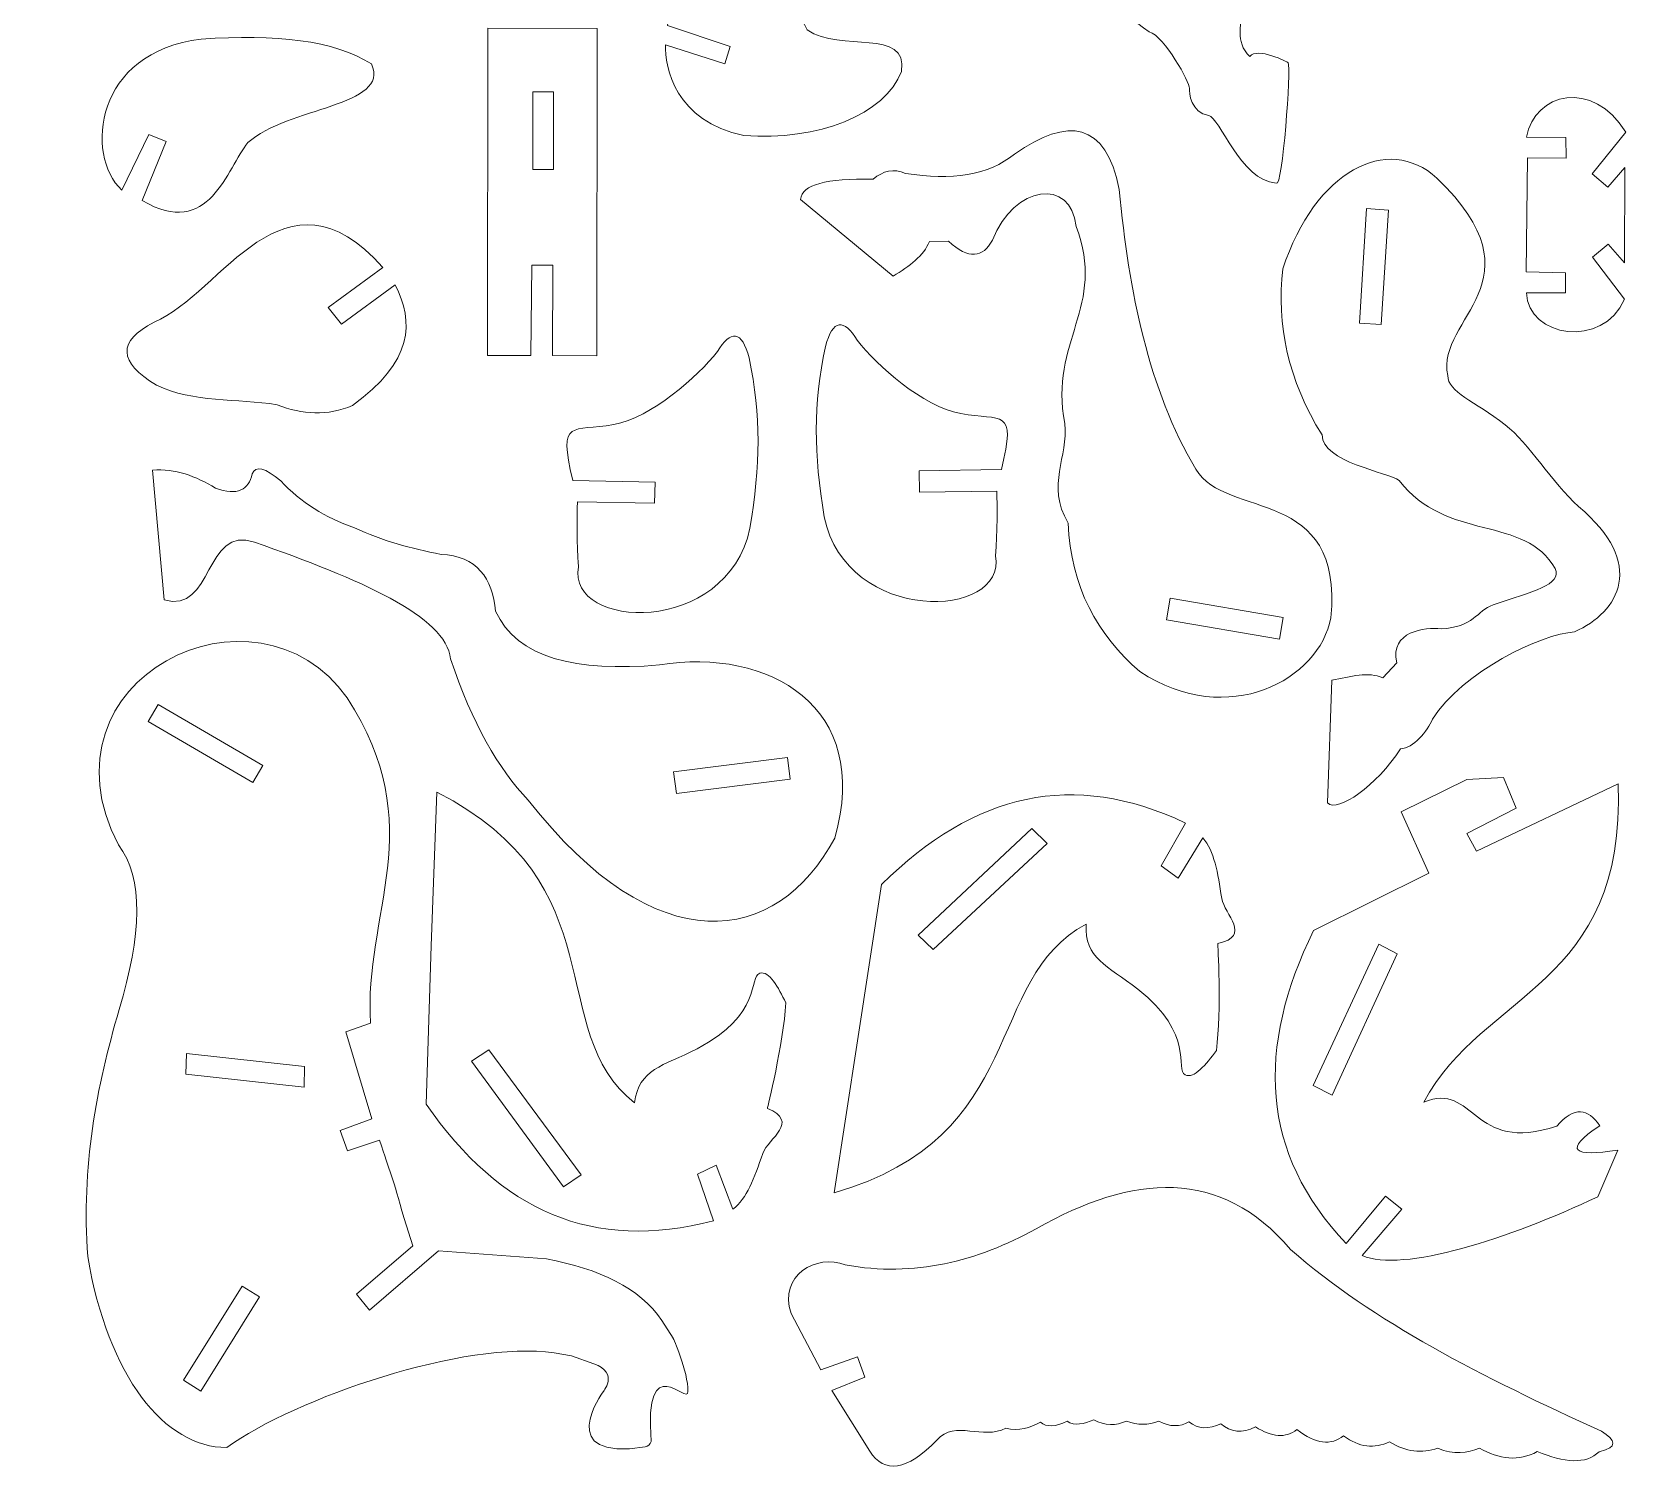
# Model space of a CAD drawing. Header units: millimetres. Extents: x -105 to 248, y -128 to 148.
# Drawn here: x 150.1 to 233.6, y 15.3 to 89.9 of the extents above; entities that cross this region are included whole.
import ezdxf

# ---------------------------------------------------------------- set-up
doc = ezdxf.new("R2010")
doc.units = ezdxf.units.MM
doc.header["$MEASUREMENT"] = 0
doc.layers.add('Camada 1', color=7, linetype='Continuous')

msp = doc.modelspace()

# ---------------------------------------------------------------- linework, layer by layer
at = {"layer": 'Camada 1', "color": 22, "lineweight": 5}
for points, knots in [([(201.2293, 95.5172), (200.3467, 96.0574), (200.1413, 96.7606), (201.3094, 97.7225), (201.3094, 97.7225), (202.7759, 98.3521), (203.0363, 98.8363), (204.6523, 100.1222), (204.6523, 100.1222), (206.1599, 101.9979), (209.0474, 102.5074), (209.9912, 105.9856), (209.9912, 105.9856), (212.6593, 110.3327), (217.7477, 110.7362), (219.5659, 108.5018), (219.5659, 108.5018), (224.696, 105.2686), (221.7992, 98.0454), (218.5883, 97.1748), (218.5883, 97.1748), (216.7178, 96.8224), (215.1517, 97.0023), (212.9603, 96.8063), (212.9603, 96.8063), (211.9972, 96.7202), (210.8306, 96.0276), (209.3799, 96.1297), (209.3799, 96.1297), (208.0696, 96.4014), (206.1778, 96.4411), (205.9514, 95.4269), (205.9514, 95.4269), (206.5022, 93.3456), (208.9124, 92.097), (210.228, 91.6655), (210.228, 91.6655), (210.9144, 91.4404), (212.0449, 90.9788), (212.5342, 90.6067), (212.5342, 90.6067), (212.7553, 90.4386), (212.2554, 89.415), (213.0853, 88.6313), (213.0853, 88.6313), (213.4656, 89.1598), (215.0663, 88.3222), (215.0662, 88.3221), (215.0662, 88.3221), (215.2199, 88.1002), (214.7866, 81.7885), (214.4458, 82.0841), (214.4458, 82.0841), (212.5964, 82.2221), (211.5168, 85.5093), (210.9557, 85.582), (210.9557, 85.582), (210.0384, 85.7009), (209.9287, 86.7821), (209.9566, 86.9937), (209.9566, 86.9937), (209.992, 87.2626), (208.6639, 89.6821), (207.8785, 89.9123), (207.8785, 89.9123), (206.3224, 91.0538), (204.4039, 92.0907), (203.4277, 92.9681), (203.4277, 92.9681), (202.5656, 93.743), (202.2019, 94.6856), (201.2293, 95.5172)], [0, 0, 0, 0, 0.0555556, 0.0555556, 0.0555556, 0.0555556, 0.1111111, 0.1111111, 0.1111111, 0.1111111, 0.1666667, 0.1666667, 0.1666667, 0.1666667, 0.2222222, 0.2222222, 0.2222222, 0.2222222, 0.2777778, 0.2777778, 0.2777778, 0.2777778, 0.3333333, 0.3333333, 0.3333333, 0.3333333, 0.3888889, 0.3888889, 0.3888889, 0.3888889, 0.4444444, 0.4444444, 0.4444444, 0.4444444, 0.5, 0.5, 0.5, 0.5, 0.5555556, 0.5555556, 0.5555556, 0.5555556, 0.6111111, 0.6111111, 0.6111111, 0.6111111, 0.6666667, 0.6666667, 0.6666667, 0.6666667, 0.7222222, 0.7222222, 0.7222222, 0.7222222, 0.7777778, 0.7777778, 0.7777778, 0.7777778, 0.8333333, 0.8333333, 0.8333333, 0.8333333, 0.8888889, 0.8888889, 0.8888889, 0.8888889, 0.9444444, 0.9444444, 0.9444444, 0.9444444, 1, 1, 1, 1]), ([(182.963, 90.2432), (182.963, 90.2432), (186.2012, 89.1502), (186.2012, 89.1502), (186.2012, 89.1502), (186.2012, 89.1502), (185.9164, 88.2596), (185.9164, 88.2596), (185.9164, 88.2596), (185.9164, 88.2596), (182.8455, 89.2408), (182.8455, 89.2408), (182.8455, 89.2408), (182.812, 88.0911), (183.3547, 85.2752), (186.9081, 84.5449), (186.9081, 84.5449), (190.7498, 84.2564), (194.2099, 85.6312), (195.0657, 87.8649), (195.0657, 87.8649), (195.3878, 90.1579), (191.9084, 88.8066), (190.1818, 90.0103), (190.1818, 90.0103), (188.877, 93.1071), (183.2133, 94.1085), (182.963, 90.2432)], [0, 0, 0, 0, 0.1428571, 0.1428571, 0.1428571, 0.1428571, 0.2857143, 0.2857143, 0.2857143, 0.2857143, 0.4285714, 0.4285714, 0.4285714, 0.4285714, 0.5714286, 0.5714286, 0.5714286, 0.5714286, 0.7142857, 0.7142857, 0.7142857, 0.7142857, 0.8571429, 0.8571429, 0.8571429, 0.8571429, 1, 1, 1, 1]), ([(155.7843, 81.1911), (155.7843, 81.1911), (157.0204, 84.2417), (157.0204, 84.2417), (157.0204, 84.2417), (157.0204, 84.2417), (156.1291, 84.6074), (156.1291, 84.6074), (156.1291, 84.6074), (156.1291, 84.6074), (154.7159, 81.7296), (154.7159, 81.7296), (154.7159, 81.7296), (152.8003, 83.53), (153.2938, 88.8954), (158.8368, 89.5318), (158.8368, 89.5318), (162.6793, 89.8094), (165.733, 89.4757), (167.6342, 88.2481), (167.6342, 88.2481), (168.6759, 86.0549), (163.2616, 86.0246), (161.2478, 84.1799), (161.2478, 84.1799), (160.1802, 82.8884), (159.2319, 79.103), (155.7843, 81.1911)], [0, 0, 0, 0, 0.1428571, 0.1428571, 0.1428571, 0.1428571, 0.2857143, 0.2857143, 0.2857143, 0.2857143, 0.4285714, 0.4285714, 0.4285714, 0.4285714, 0.5714286, 0.5714286, 0.5714286, 0.5714286, 0.7142857, 0.7142857, 0.7142857, 0.7142857, 0.8571429, 0.8571429, 0.8571429, 0.8571429, 1, 1, 1, 1]), ([(173.6427, 73.1685), (173.6427, 73.1685), (173.6668, 90.0961), (173.6668, 90.0961), (173.6668, 90.0961), (173.6668, 90.0961), (179.3228, 90.088), (179.3228, 90.088), (179.3228, 90.088), (179.3228, 90.088), (179.2987, 73.1604), (179.2987, 73.1604), (179.2987, 73.1604), (179.2987, 73.1604), (177.0033, 73.1637), (177.0033, 73.1637), (177.0033, 73.1637), (177.0033, 73.1637), (177.0201, 77.8508), (177.0201, 77.8508), (177.0201, 77.8508), (177.0201, 77.8508), (175.9345, 77.8478), (175.9345, 77.8478), (175.9345, 77.8478), (175.9345, 77.8478), (175.8877, 73.1653), (175.8877, 73.1653), (175.8877, 73.1653), (175.8877, 73.1653), (173.6427, 73.1685), (173.6427, 73.1685)], [0, 0, 0, 0, 0.125, 0.125, 0.125, 0.125, 0.25, 0.25, 0.25, 0.25, 0.375, 0.375, 0.375, 0.375, 0.5, 0.5, 0.5, 0.5, 0.625, 0.625, 0.625, 0.625, 0.75, 0.75, 0.75, 0.75, 0.875, 0.875, 0.875, 0.875, 1, 1, 1, 1]), ([(227.3877, 76.4132), (227.3877, 76.4132), (229.4093, 76.4205), (229.4093, 76.4205), (229.4093, 76.4205), (229.4093, 76.4205), (229.4136, 77.4456), (229.4136, 77.4456), (229.4136, 77.4456), (229.4136, 77.4456), (227.3782, 77.5065), (227.3782, 77.5065), (227.3782, 77.5065), (227.3782, 77.5065), (227.4543, 83.3981), (227.4543, 83.3981), (227.4543, 83.3981), (227.4543, 83.3981), (229.4508, 83.3803), (229.4508, 83.3803), (229.4508, 83.3803), (229.4508, 83.3803), (229.4343, 84.4508), (229.4343, 84.4508), (229.4343, 84.4508), (229.4343, 84.4508), (227.4022, 84.4712), (227.4022, 84.4712), (227.4022, 84.4712), (227.7964, 86.7536), (230.8253, 87.5098), (232.5309, 84.7194), (232.5309, 84.7194), (232.5309, 84.7194), (230.7941, 82.5734), (230.7941, 82.5734), (230.7941, 82.5734), (230.7941, 82.5734), (231.6069, 81.882), (231.6069, 81.882), (231.6069, 81.882), (231.6069, 81.882), (232.4785, 82.8947), (232.4785, 82.8947), (232.4785, 82.8947), (232.4785, 82.8947), (232.467, 77.96), (232.467, 77.96), (232.467, 77.96), (232.467, 77.96), (231.6157, 78.9279), (231.6157, 78.9279), (231.6157, 78.9279), (231.6157, 78.9279), (230.8114, 78.2581), (230.8114, 78.2581), (230.8114, 78.2581), (230.8114, 78.2581), (232.4743, 76.0827), (232.4743, 76.0827), (232.4743, 76.0827), (231.3324, 73.4885), (227.4742, 74.1149), (227.3877, 76.4132)], [0, 0, 0, 0, 0.0625, 0.0625, 0.0625, 0.0625, 0.125, 0.125, 0.125, 0.125, 0.1875, 0.1875, 0.1875, 0.1875, 0.25, 0.25, 0.25, 0.25, 0.3125, 0.3125, 0.3125, 0.3125, 0.375, 0.375, 0.375, 0.375, 0.4375, 0.4375, 0.4375, 0.4375, 0.5, 0.5, 0.5, 0.5, 0.5625, 0.5625, 0.5625, 0.5625, 0.625, 0.625, 0.625, 0.625, 0.6875, 0.6875, 0.6875, 0.6875, 0.75, 0.75, 0.75, 0.75, 0.8125, 0.8125, 0.8125, 0.8125, 0.875, 0.875, 0.875, 0.875, 0.9375, 0.9375, 0.9375, 0.9375, 1, 1, 1, 1]), ([(175.9814, 82.7955), (175.9814, 82.7955), (175.9871, 86.8044), (175.9871, 86.8044), (175.9871, 86.8044), (175.9871, 86.8044), (177.0621, 86.8028), (177.0621, 86.8028), (177.0621, 86.8028), (177.0621, 86.8028), (177.0564, 82.7939), (177.0564, 82.7939), (177.0564, 82.7939), (177.0564, 82.7939), (175.9814, 82.7955), (175.9814, 82.7955)], [0, 0, 0, 0, 0.25, 0.25, 0.25, 0.25, 0.5, 0.5, 0.5, 0.5, 0.75, 0.75, 0.75, 0.75, 1, 1, 1, 1]), ([(203.6758, 64.5072), (202.5245, 66.509), (203.7062, 67.9006), (203.5097, 69.6591), (203.5097, 69.6591), (202.67, 73.9081), (205.7004, 75.7016), (204.0897, 79.8505), (204.0897, 79.8505), (203.852, 82.3753), (200.8812, 82.0134), (199.7703, 79.1337), (199.7703, 79.1337), (199.2645, 78.2334), (198.54, 78.1015), (197.4957, 79.0921), (197.4957, 79.0921), (197.4957, 79.0921), (196.5071, 79.0742), (196.5071, 79.0742), (196.5071, 79.0742), (196.2123, 78.3336), (195.4739, 77.7969), (194.6376, 77.2735), (194.6376, 77.2735), (194.6376, 77.2735), (189.8424, 81.2466), (189.8424, 81.2466), (189.8424, 81.2466), (189.9058, 82.0017), (191.1586, 82.3501), (193.6004, 82.2919), (193.6004, 82.2919), (194.1066, 82.7193), (194.6562, 82.8613), (195.2693, 82.5869), (195.2693, 82.5869), (197.6478, 82.2126), (199.5615, 82.4995), (200.9139, 83.5848), (200.9139, 83.5848), (203.6857, 85.5319), (205.619, 85.2648), (206.3278, 81.7617), (206.3278, 81.7617), (206.8241, 76.4392), (207.842, 71.4344), (210.2804, 67.2952), (210.2804, 67.2952), (211.8812, 64.6485), (217.9198, 66.4809), (217.2762, 59.607), (217.2762, 59.607), (216.6834, 56.4338), (211.9843, 53.8121), (207.3875, 56.8259), (207.3875, 56.8259), (205.1897, 58.7311), (203.8244, 61.2042), (203.6758, 64.5072)], [0, 0, 0, 0, 0.0666667, 0.0666667, 0.0666667, 0.0666667, 0.1333333, 0.1333333, 0.1333333, 0.1333333, 0.2, 0.2, 0.2, 0.2, 0.2666667, 0.2666667, 0.2666667, 0.2666667, 0.3333333, 0.3333333, 0.3333333, 0.3333333, 0.4, 0.4, 0.4, 0.4, 0.4666667, 0.4666667, 0.4666667, 0.4666667, 0.5333333, 0.5333333, 0.5333333, 0.5333333, 0.6, 0.6, 0.6, 0.6, 0.6666667, 0.6666667, 0.6666667, 0.6666667, 0.7333333, 0.7333333, 0.7333333, 0.7333333, 0.8, 0.8, 0.8, 0.8, 0.8666667, 0.8666667, 0.8666667, 0.8666667, 0.9333333, 0.9333333, 0.9333333, 0.9333333, 1, 1, 1, 1]), ([(216.8172, 69.0676), (216.8031, 67.6646), (220.2244, 67.1326), (220.8115, 66.7055), (220.8115, 66.7055), (223.2226, 63.5288), (227.3433, 64.925), (228.8767, 62.1504), (228.8767, 62.1504), (229.2561, 61.2931), (227.7024, 60.9883), (225.6637, 60.272), (225.6637, 60.272), (224.8209, 59.9758), (224.6614, 59.0944), (222.9741, 59.0377), (222.9741, 59.0377), (222.149, 59.1282), (220.3149, 58.9097), (220.6792, 57.2706), (220.6792, 57.2706), (220.6792, 57.2706), (219.9579, 56.495), (219.9579, 56.495), (219.9579, 56.495), (219.2404, 56.8423), (218.2926, 56.5577), (217.3222, 56.3793), (217.3222, 56.3793), (217.3222, 56.3793), (217.0949, 50.0279), (217.0949, 50.0279), (217.0949, 50.0279), (217.6513, 49.5137), (219.6235, 50.9111), (220.8789, 52.8258), (220.8789, 52.8258), (221.5408, 52.8522), (222.266, 53.7458), (222.5332, 54.3621), (222.5332, 54.3621), (224.0767, 56.8106), (228.1492, 58.7661), (229.8796, 58.8783), (229.8796, 58.8783), (232.2055, 59.9015), (233.6152, 62.407), (230.091, 65.3533), (230.091, 65.3533), (228.7017, 66.6134), (227.528, 68.6331), (226.2933, 69.5893), (226.2933, 69.5893), (224.6878, 70.8327), (223.3242, 71.2619), (223.3209, 72.1325), (223.3209, 72.1325), (222.7153, 75.1658), (228.3251, 76.9388), (222.765, 82.3458), (222.765, 82.3458), (220.1862, 84.6713), (216.4697, 82.7227), (214.7884, 77.6597), (214.7884, 77.6597), (214.4529, 74.7705), (215.0627, 71.8676), (216.8172, 69.0676)], [0, 0, 0, 0, 0.0588235, 0.0588235, 0.0588235, 0.0588235, 0.1176471, 0.1176471, 0.1176471, 0.1176471, 0.1764706, 0.1764706, 0.1764706, 0.1764706, 0.2352941, 0.2352941, 0.2352941, 0.2352941, 0.2941176, 0.2941176, 0.2941176, 0.2941176, 0.3529412, 0.3529412, 0.3529412, 0.3529412, 0.4117647, 0.4117647, 0.4117647, 0.4117647, 0.4705882, 0.4705882, 0.4705882, 0.4705882, 0.5294118, 0.5294118, 0.5294118, 0.5294118, 0.5882353, 0.5882353, 0.5882353, 0.5882353, 0.6470588, 0.6470588, 0.6470588, 0.6470588, 0.7058824, 0.7058824, 0.7058824, 0.7058824, 0.7647059, 0.7647059, 0.7647059, 0.7647059, 0.8235294, 0.8235294, 0.8235294, 0.8235294, 0.8823529, 0.8823529, 0.8823529, 0.8823529, 0.9411765, 0.9411765, 0.9411765, 0.9411765, 1, 1, 1, 1]), ([(156.5098, 71.6397), (154.5244, 72.8337), (154.486, 73.9171), (156.3943, 74.8899), (156.3943, 74.8899), (159.9361, 76.4012), (163.1004, 83.4608), (168.2342, 77.7216), (168.2342, 77.7216), (168.2342, 77.7216), (165.3934, 75.6579), (165.3934, 75.6579), (165.3934, 75.6579), (165.3934, 75.6579), (166.0822, 74.7844), (166.0822, 74.7844), (166.0822, 74.7844), (166.0822, 74.7844), (168.8602, 76.834), (168.8602, 76.834), (168.8602, 76.834), (169.8571, 74.8943), (169.806, 72.8672), (166.6624, 70.5825), (166.6624, 70.5825), (165.3613, 70.0372), (164.0611, 70.1169), (162.7619, 70.6242), (162.7619, 70.6242), (160.6778, 70.9627), (158.4307, 70.7142), (156.5098, 71.6397)], [0, 0, 0, 0, 0.125, 0.125, 0.125, 0.125, 0.25, 0.25, 0.25, 0.25, 0.375, 0.375, 0.375, 0.375, 0.5, 0.5, 0.5, 0.5, 0.625, 0.625, 0.625, 0.625, 0.75, 0.75, 0.75, 0.75, 0.875, 0.875, 0.875, 0.875, 1, 1, 1, 1]), ([(218.7508, 74.8499), (218.7508, 74.8499), (219.8798, 74.7692), (219.8798, 74.7692), (219.8798, 74.7692), (219.8798, 74.7692), (220.2489, 80.6965), (220.2489, 80.6965), (220.2489, 80.6965), (220.2489, 80.6965), (219.1199, 80.7771), (219.1199, 80.7771), (219.1199, 80.7771), (219.1199, 80.7771), (218.7508, 74.8499), (218.7508, 74.8499)], [0, 0, 0, 0, 0.25, 0.25, 0.25, 0.25, 0.5, 0.5, 0.5, 0.5, 0.75, 0.75, 0.75, 0.75, 1, 1, 1, 1]), ([(187.2187, 64.2344), (187.7672, 67.5017), (187.8148, 70.0499), (187.1739, 73.0435), (187.1739, 73.0435), (186.8148, 74.5047), (186.2099, 74.4725), (185.5405, 73.3829), (185.5405, 73.3829), (184.4984, 72.0654), (182.1321, 69.9584), (180.172, 69.5987), (180.172, 69.5987), (178.0393, 69.2073), (177.2652, 69.9797), (178.0582, 66.7131), (178.0582, 66.7131), (178.0582, 66.7131), (182.31, 66.6264), (182.31, 66.6264), (182.31, 66.6264), (182.31, 66.6264), (182.2843, 65.5299), (182.2843, 65.5299), (182.2843, 65.5299), (182.2843, 65.5299), (178.2983, 65.6005), (178.2983, 65.6005), (178.2983, 65.6005), (178.2232, 63.8764), (178.3484, 62.2487), (178.3484, 62.2487), (178.3484, 62.2487), (177.7383, 58.9624), (186.0256, 58.6227), (187.2187, 64.2344)], [0, 0, 0, 0, 0.1111111, 0.1111111, 0.1111111, 0.1111111, 0.2222222, 0.2222222, 0.2222222, 0.2222222, 0.3333333, 0.3333333, 0.3333333, 0.3333333, 0.4444444, 0.4444444, 0.4444444, 0.4444444, 0.5555556, 0.5555556, 0.5555556, 0.5555556, 0.6666667, 0.6666667, 0.6666667, 0.6666667, 0.7777778, 0.7777778, 0.7777778, 0.7777778, 0.8888889, 0.8888889, 0.8888889, 0.8888889, 1, 1, 1, 1]), ([(191.0607, 64.8219), (190.5215, 68.0908), (190.4811, 70.6391), (191.1305, 73.6308), (191.1305, 73.6308), (191.4939, 75.0911), (192.0987, 75.0571), (192.765, 73.9656), (192.765, 73.9656), (193.8033, 72.6452), (196.1636, 70.5314), (198.1227, 70.1661), (198.1227, 70.1661), (200.2542, 69.7687), (201.0305, 70.5388), (200.2283, 67.2746), (200.2283, 67.2746), (200.2283, 67.2746), (195.9762, 67.2), (195.9762, 67.2), (195.9762, 67.2), (195.9762, 67.2), (195.9987, 66.1034), (195.9987, 66.1034), (195.9987, 66.1034), (195.9987, 66.1034), (199.985, 66.1626), (199.985, 66.1626), (199.985, 66.1626), (200.0552, 64.4383), (199.9253, 62.811), (199.9253, 62.811), (199.9253, 62.811), (200.5261, 59.523), (192.2378, 59.2068), (191.0607, 64.8219)], [0, 0, 0, 0, 0.1111111, 0.1111111, 0.1111111, 0.1111111, 0.2222222, 0.2222222, 0.2222222, 0.2222222, 0.3333333, 0.3333333, 0.3333333, 0.3333333, 0.4444444, 0.4444444, 0.4444444, 0.4444444, 0.5555556, 0.5555556, 0.5555556, 0.5555556, 0.6666667, 0.6666667, 0.6666667, 0.6666667, 0.7777778, 0.7777778, 0.7777778, 0.7777778, 0.8888889, 0.8888889, 0.8888889, 0.8888889, 1, 1, 1, 1]), ([(156.3126, 67.2456), (156.3126, 67.2456), (156.9091, 60.5268), (156.9091, 60.5268), (156.9091, 60.5268), (159.4602, 59.78), (158.987, 64.4231), (161.5887, 63.5141), (161.5887, 63.5141), (166.9951, 61.6256), (171.5105, 59.683), (171.7336, 57.4779), (171.7336, 57.4779), (172.8497, 54.157), (174.2028, 51.7786), (175.7525, 50.1806), (175.7525, 50.1806), (182.3496, 41.7027), (188.6175, 42.614), (191.6123, 48.214), (191.6123, 48.214), (193.5511, 54.9978), (188.2086, 58.092), (182.5374, 57.1651), (182.5374, 57.1651), (178.2384, 56.8022), (175.1628, 57.5125), (174.0594, 59.9524), (174.0594, 59.9524), (173.924, 61.6369), (173.0696, 62.8162), (171.242, 62.8835), (171.242, 62.8835), (169.7047, 63.184), (168.1959, 63.585), (166.7675, 64.2638), (166.7675, 64.2638), (165.2561, 64.7867), (163.9658, 65.5783), (162.9422, 66.6945), (162.9422, 66.6945), (162.146, 67.3554), (161.6469, 67.4959), (161.4712, 67.049), (161.4712, 67.049), (161.2926, 66.2214), (160.7192, 65.8986), (159.5692, 66.3142), (159.5692, 66.3142), (158.5551, 66.9317), (157.4899, 67.3297), (156.3126, 67.2456)], [0, 0, 0, 0, 0.0769231, 0.0769231, 0.0769231, 0.0769231, 0.1538462, 0.1538462, 0.1538462, 0.1538462, 0.2307692, 0.2307692, 0.2307692, 0.2307692, 0.3076923, 0.3076923, 0.3076923, 0.3076923, 0.3846154, 0.3846154, 0.3846154, 0.3846154, 0.4615385, 0.4615385, 0.4615385, 0.4615385, 0.5384615, 0.5384615, 0.5384615, 0.5384615, 0.6153846, 0.6153846, 0.6153846, 0.6153846, 0.6923077, 0.6923077, 0.6923077, 0.6923077, 0.7692308, 0.7692308, 0.7692308, 0.7692308, 0.8461538, 0.8461538, 0.8461538, 0.8461538, 0.9230769, 0.9230769, 0.9230769, 0.9230769, 1, 1, 1, 1]), ([(208.7699, 59.5066), (208.7699, 59.5066), (208.9525, 60.6237), (208.9525, 60.6237), (208.9525, 60.6237), (208.9525, 60.6237), (214.8045, 59.6126), (214.8045, 59.6126), (214.8045, 59.6126), (214.8045, 59.6126), (214.622, 58.4955), (214.622, 58.4955), (214.622, 58.4955), (214.622, 58.4955), (208.7699, 59.5066), (208.7699, 59.5066)], [0, 0, 0, 0, 0.25, 0.25, 0.25, 0.25, 0.5, 0.5, 0.5, 0.5, 0.75, 0.75, 0.75, 0.75, 1, 1, 1, 1]), ([(156.0909, 54.2451), (156.0909, 54.2451), (161.4997, 51.0872), (161.4997, 51.0872), (161.4997, 51.0872), (161.4997, 51.0872), (162.0126, 51.9595), (162.0126, 51.9595), (162.0126, 51.9595), (162.0126, 51.9595), (156.6038, 55.1174), (156.6038, 55.1174), (156.6038, 55.1174), (156.6038, 55.1174), (156.0909, 54.2451), (156.0909, 54.2451)], [0, 0, 0, 0, 0.25, 0.25, 0.25, 0.25, 0.5, 0.5, 0.5, 0.5, 0.75, 0.75, 0.75, 0.75, 1, 1, 1, 1]), ([(183.4146, 50.5187), (183.4146, 50.5187), (183.2628, 51.6404), (183.2628, 51.6404), (183.2628, 51.6404), (183.2628, 51.6404), (189.155, 52.3828), (189.155, 52.3828), (189.155, 52.3828), (189.155, 52.3828), (189.3067, 51.2611), (189.3067, 51.2611), (189.3067, 51.2611), (189.3067, 51.2611), (183.4146, 50.5187), (183.4146, 50.5187)], [0, 0, 0, 0, 0.25, 0.25, 0.25, 0.25, 0.5, 0.5, 0.5, 0.5, 0.75, 0.75, 0.75, 0.75, 1, 1, 1, 1]), ([(194.0307, 45.8185), (194.0307, 45.8185), (192.7776, 37.7271), (192.7776, 37.7271), (192.7776, 37.7271), (192.7776, 37.7271), (191.5855, 29.8656), (191.5855, 29.8656), (191.5855, 29.8656), (201.6843, 32.7811), (199.2859, 40.9465), (204.6121, 43.7599), (204.6121, 43.7599), (204.5131, 41.9638), (205.6953, 41.644), (207.2814, 40.3997), (207.2814, 40.3997), (210.279, 38.0479), (209.2075, 36.2518), (209.7364, 35.97), (209.7364, 35.97), (210.1962, 35.725), (210.8209, 36.517), (211.3539, 37.2212), (211.3539, 37.2212), (211.6183, 39.3316), (211.4246, 42.7609), (211.4246, 42.7609), (211.4246, 42.7609), (213.2273, 43.1388), (211.7557, 44.2612), (211.627, 45.0945), (211.627, 45.0945), (211.4171, 46.4548), (211.252, 47.532), (210.6431, 48.2188), (210.6431, 48.2188), (210.6431, 48.2188), (209.3716, 46.1404), (209.3716, 46.1404), (209.3716, 46.1404), (209.3716, 46.1404), (208.4946, 46.7802), (208.4946, 46.7802), (208.4946, 46.7802), (208.4946, 46.7802), (209.7557, 48.9865), (209.7557, 48.9865), (209.7557, 48.9865), (203.9246, 51.7536), (198.8524, 50.5486), (194.0307, 45.8185)], [0, 0, 0, 0, 0.0769231, 0.0769231, 0.0769231, 0.0769231, 0.1538462, 0.1538462, 0.1538462, 0.1538462, 0.2307692, 0.2307692, 0.2307692, 0.2307692, 0.3076923, 0.3076923, 0.3076923, 0.3076923, 0.3846154, 0.3846154, 0.3846154, 0.3846154, 0.4615385, 0.4615385, 0.4615385, 0.4615385, 0.5384615, 0.5384615, 0.5384615, 0.5384615, 0.6153846, 0.6153846, 0.6153846, 0.6153846, 0.6923077, 0.6923077, 0.6923077, 0.6923077, 0.7692308, 0.7692308, 0.7692308, 0.7692308, 0.8461538, 0.8461538, 0.8461538, 0.8461538, 0.9230769, 0.9230769, 0.9230769, 0.9230769, 1, 1, 1, 1]), ([(216.3846, 43.4365), (216.3846, 43.4365), (222.3413, 46.3939), (222.3413, 46.3939), (222.3413, 46.3939), (222.3413, 46.3939), (220.9184, 49.5701), (220.9184, 49.5701), (220.9184, 49.5701), (220.9184, 49.5701), (224.3061, 51.2363), (224.3061, 51.2363), (224.3061, 51.2363), (224.3061, 51.2363), (226.2048, 51.3422), (226.2048, 51.3422), (226.2048, 51.3422), (226.2048, 51.3422), (226.8555, 49.7639), (226.8555, 49.7639), (226.8555, 49.7639), (226.8555, 49.7639), (224.3031, 48.451), (224.3031, 48.451), (224.3031, 48.451), (224.3031, 48.451), (224.8132, 47.5276), (224.8132, 47.5276), (224.8132, 47.5276), (224.8132, 47.5276), (232.1428, 51.024), (232.1428, 51.024), (232.1428, 51.024), (232.5379, 40.5202), (225.1503, 40.2891), (222.0778, 34.5576), (222.0778, 34.5576), (224.745, 35.6545), (224.5339, 31.8298), (228.9688, 33.3161), (228.9688, 33.3161), (229.8658, 34.3551), (230.5846, 34.2404), (231.1816, 33.3364), (231.1816, 33.3364), (229.253, 32.0314), (229.8306, 31.7166), (232.1235, 32.0794), (232.1235, 32.0794), (232.1235, 32.0794), (231.0893, 29.6648), (231.0893, 29.6648), (231.0893, 29.6648), (226.4852, 27.479), (220.9891, 25.7179), (218.893, 26.6206), (218.893, 26.6206), (218.893, 26.6206), (220.9494, 29.0233), (220.9494, 29.0233), (220.9494, 29.0233), (220.9494, 29.0233), (220.099, 29.6877), (220.099, 29.6877), (220.099, 29.6877), (220.099, 29.6877), (218.0717, 27.2418), (218.0717, 27.2418), (218.0717, 27.2418), (213.6171, 31.9125), (213.4032, 37.3758), (216.3846, 43.4365)], [0, 0, 0, 0, 0.0555556, 0.0555556, 0.0555556, 0.0555556, 0.1111111, 0.1111111, 0.1111111, 0.1111111, 0.1666667, 0.1666667, 0.1666667, 0.1666667, 0.2222222, 0.2222222, 0.2222222, 0.2222222, 0.2777778, 0.2777778, 0.2777778, 0.2777778, 0.3333333, 0.3333333, 0.3333333, 0.3333333, 0.3888889, 0.3888889, 0.3888889, 0.3888889, 0.4444444, 0.4444444, 0.4444444, 0.4444444, 0.5, 0.5, 0.5, 0.5, 0.5555556, 0.5555556, 0.5555556, 0.5555556, 0.6111111, 0.6111111, 0.6111111, 0.6111111, 0.6666667, 0.6666667, 0.6666667, 0.6666667, 0.7222222, 0.7222222, 0.7222222, 0.7222222, 0.7777778, 0.7777778, 0.7777778, 0.7777778, 0.8333333, 0.8333333, 0.8333333, 0.8333333, 0.8888889, 0.8888889, 0.8888889, 0.8888889, 0.9444444, 0.9444444, 0.9444444, 0.9444444, 1, 1, 1, 1]), ([(170.4638, 34.4529), (170.4638, 34.4529), (170.7329, 42.6363), (170.7329, 42.6363), (170.7329, 42.6363), (170.7329, 42.6363), (171.0193, 50.5826), (171.0193, 50.5826), (171.0193, 50.5826), (180.4023, 45.845), (176.5314, 38.266), (181.2434, 34.5136), (181.2434, 34.5136), (181.4792, 36.2969), (182.7003, 36.392), (184.4896, 37.3206), (184.4896, 37.3206), (187.8713, 39.0757), (187.1514, 41.0394), (187.7234, 41.2182), (187.7234, 41.2182), (188.2207, 41.3737), (188.6877, 40.4796), (189.0809, 39.6887), (189.0809, 39.6887), (188.9493, 37.5659), (188.123, 34.232), (188.123, 34.232), (188.123, 34.232), (189.8244, 33.5264), (188.1702, 32.6964), (187.8892, 31.9013), (187.8892, 31.9013), (187.4307, 30.6035), (187.0687, 29.5757), (186.343, 29.0137), (186.343, 29.0137), (186.343, 29.0137), (185.479, 31.2918), (185.479, 31.2918), (185.479, 31.2918), (185.479, 31.2918), (184.4986, 30.8258), (184.4986, 30.8258), (184.4986, 30.8258), (184.4986, 30.8258), (185.3286, 28.4239), (185.3286, 28.4239), (185.3286, 28.4239), (179.0856, 26.7861), (174.3247, 28.9108), (170.4638, 34.4529)], [0, 0, 0, 0, 0.0769231, 0.0769231, 0.0769231, 0.0769231, 0.1538462, 0.1538462, 0.1538462, 0.1538462, 0.2307692, 0.2307692, 0.2307692, 0.2307692, 0.3076923, 0.3076923, 0.3076923, 0.3076923, 0.3846154, 0.3846154, 0.3846154, 0.3846154, 0.4615385, 0.4615385, 0.4615385, 0.4615385, 0.5384615, 0.5384615, 0.5384615, 0.5384615, 0.6153846, 0.6153846, 0.6153846, 0.6153846, 0.6923077, 0.6923077, 0.6923077, 0.6923077, 0.7692308, 0.7692308, 0.7692308, 0.7692308, 0.8461538, 0.8461538, 0.8461538, 0.8461538, 0.9230769, 0.9230769, 0.9230769, 0.9230769, 1, 1, 1, 1]), ([(201.8094, 48.7066), (201.8094, 48.7066), (195.9246, 43.1975), (195.9246, 43.1975), (195.9246, 43.1975), (195.9246, 43.1975), (196.705, 42.4519), (196.705, 42.4519), (196.705, 42.4519), (196.705, 42.4519), (202.59, 47.9281), (202.59, 47.9281), (202.59, 47.9281), (202.59, 47.9281), (201.8094, 48.7066), (201.8094, 48.7066)], [0, 0, 0, 0, 0.25, 0.25, 0.25, 0.25, 0.5, 0.5, 0.5, 0.5, 0.75, 0.75, 0.75, 0.75, 1, 1, 1, 1]), ([(216.3659, 35.4106), (216.3659, 35.4106), (219.7541, 42.7251), (219.7541, 42.7251), (219.7541, 42.7251), (219.7541, 42.7251), (220.7067, 42.2176), (220.7067, 42.2176), (220.7067, 42.2176), (220.7067, 42.2176), (217.3498, 34.9132), (217.3498, 34.9132), (217.3498, 34.9132), (217.3498, 34.9132), (216.3659, 35.4106), (216.3659, 35.4106)], [0, 0, 0, 0, 0.25, 0.25, 0.25, 0.25, 0.5, 0.5, 0.5, 0.5, 0.75, 0.75, 0.75, 0.75, 1, 1, 1, 1]), ([(158.0404, 36.0059), (158.0404, 36.0059), (158.0636, 37.0739), (158.0636, 37.0739), (158.0636, 37.0739), (158.0636, 37.0739), (164.1759, 36.4014), (164.1759, 36.4014), (164.1759, 36.4014), (164.1759, 36.4014), (164.1528, 35.3334), (164.1528, 35.3334), (164.1528, 35.3334), (164.1528, 35.3334), (158.0404, 36.0059), (158.0404, 36.0059)], [0, 0, 0, 0, 0.25, 0.25, 0.25, 0.25, 0.5, 0.5, 0.5, 0.5, 0.75, 0.75, 0.75, 0.75, 1, 1, 1, 1]), ([(177.5721, 30.1724), (177.5721, 30.1724), (172.8109, 36.6773), (172.8109, 36.6773), (172.8109, 36.6773), (172.8109, 36.6773), (173.7161, 37.2652), (173.7161, 37.2652), (173.7161, 37.2652), (173.7161, 37.2652), (178.4835, 30.7927), (178.4835, 30.7927), (178.4835, 30.7927), (178.4835, 30.7927), (177.5721, 30.1724), (177.5721, 30.1724)], [0, 0, 0, 0, 0.25, 0.25, 0.25, 0.25, 0.5, 0.5, 0.5, 0.5, 0.75, 0.75, 0.75, 0.75, 1, 1, 1, 1]), ([(193.4187, 16.5002), (193.4187, 16.5002), (191.4612, 19.6466), (191.4612, 19.6466), (191.4612, 19.6466), (191.4612, 19.6466), (193.17, 20.3367), (193.17, 20.3367), (193.17, 20.3367), (193.17, 20.3367), (192.7911, 21.3783), (192.7911, 21.3783), (192.7911, 21.3783), (192.7911, 21.3783), (190.8942, 20.7168), (190.8942, 20.7168), (190.8942, 20.7168), (190.8942, 20.7168), (189.3533, 23.6229), (189.3533, 23.6229), (189.3533, 23.6229), (188.6701, 25.5805), (190.6765, 26.7374), (192.1469, 26.1372), (192.1469, 26.1372), (195.7316, 25.4874), (198.9722, 26.3257), (202.0199, 27.9988), (202.0199, 27.9988), (207.0486, 30.8665), (211.5703, 31.1793), (215.1884, 26.9381), (215.1884, 26.9381), (219.4511, 23.187), (225.1725, 20.3186), (231.2694, 17.5354), (231.2694, 17.5354), (231.9993, 17.0748), (232.1798, 16.6908), (231.1519, 16.4762), (231.1519, 16.4762), (230.4834, 15.7974), (229.3483, 15.9148), (227.9517, 16.4793), (227.9517, 16.4793), (226.9955, 15.9702), (225.996, 16.0664), (224.9604, 16.6645), (224.9604, 16.6645), (224.3313, 16.3987), (223.6448, 16.2981), (222.8005, 16.6542), (222.8005, 16.6542), (221.9951, 16.3705), (221.1649, 16.4599), (220.3066, 16.9864), (220.3066, 16.9864), (219.5279, 16.6137), (218.7373, 16.6982), (217.9335, 17.2975), (217.9335, 17.2975), (217.2856, 16.7917), (216.4914, 16.861), (215.5209, 17.6247), (215.5209, 17.6247), (214.9325, 17.1546), (214.2117, 17.2309), (213.3814, 17.7603), (213.3814, 17.7603), (212.6707, 17.409), (212.079, 17.4858), (211.586, 17.9173), (211.586, 17.9173), (210.9581, 17.6357), (210.3966, 17.6281), (209.9322, 18.0215), (209.9322, 18.0215), (209.4656, 17.7651), (208.9553, 17.7392), (208.3818, 18.0502), (208.3818, 18.0502), (207.8241, 17.8443), (207.2666, 17.8342), (206.7098, 18.0604), (206.7098, 18.0604), (206.1544, 17.8081), (205.5871, 17.8128), (205.006, 18.1278), (205.006, 18.1278), (204.5049, 17.9209), (204.0174, 17.775), (203.6258, 18.056), (203.6258, 18.056), (203.0163, 17.7562), (202.5668, 17.7356), (202.256, 18.0026), (202.256, 18.0026), (201.7096, 17.7136), (201.1338, 17.525), (200.4528, 17.696), (200.4528, 17.696), (199.2886, 17.0593), (197.8429, 18.1339), (196.9013, 17.0921), (196.9013, 17.0921), (195.3198, 15.4478), (194.1845, 15.338), (193.4187, 16.5002)], [0, 0, 0, 0, 0.037037, 0.037037, 0.037037, 0.037037, 0.0740741, 0.0740741, 0.0740741, 0.0740741, 0.1111111, 0.1111111, 0.1111111, 0.1111111, 0.1481481, 0.1481481, 0.1481481, 0.1481481, 0.1851852, 0.1851852, 0.1851852, 0.1851852, 0.2222222, 0.2222222, 0.2222222, 0.2222222, 0.2592593, 0.2592593, 0.2592593, 0.2592593, 0.2962963, 0.2962963, 0.2962963, 0.2962963, 0.3333333, 0.3333333, 0.3333333, 0.3333333, 0.3703704, 0.3703704, 0.3703704, 0.3703704, 0.4074074, 0.4074074, 0.4074074, 0.4074074, 0.4444444, 0.4444444, 0.4444444, 0.4444444, 0.4814815, 0.4814815, 0.4814815, 0.4814815, 0.5185185, 0.5185185, 0.5185185, 0.5185185, 0.5555556, 0.5555556, 0.5555556, 0.5555556, 0.5925926, 0.5925926, 0.5925926, 0.5925926, 0.6296296, 0.6296296, 0.6296296, 0.6296296, 0.6666667, 0.6666667, 0.6666667, 0.6666667, 0.7037037, 0.7037037, 0.7037037, 0.7037037, 0.7407407, 0.7407407, 0.7407407, 0.7407407, 0.7777778, 0.7777778, 0.7777778, 0.7777778, 0.8148148, 0.8148148, 0.8148148, 0.8148148, 0.8518519, 0.8518519, 0.8518519, 0.8518519, 0.8888889, 0.8888889, 0.8888889, 0.8888889, 0.9259259, 0.9259259, 0.9259259, 0.9259259, 0.962963, 0.962963, 0.962963, 0.962963, 1, 1, 1, 1]), ([(157.9201, 20.1697), (157.9201, 20.1697), (160.9561, 25.0357), (160.9561, 25.0357), (160.9561, 25.0357), (160.9561, 25.0357), (161.8473, 24.4797), (161.8473, 24.4797), (161.8473, 24.4797), (161.8473, 24.4797), (158.8112, 19.6136), (158.8112, 19.6136), (158.8112, 19.6136), (158.8112, 19.6136), (157.9201, 20.1697), (157.9201, 20.1697)], [0, 0, 0, 0, 0.25, 0.25, 0.25, 0.25, 0.5, 0.5, 0.5, 0.5, 0.75, 0.75, 0.75, 0.75, 1, 1, 1, 1])]:
    msp.add_open_spline(points, degree=3, knots=knots, dxfattribs=at)
at = {"layer": 'Camada 1', "color": 1, "lineweight": 5}
msp.add_open_spline([(177.0943, 21.5827), (177.0943, 21.5827), (177.9803, 21.4302), (177.9803, 21.4302), (177.9803, 21.4302), (177.9803, 21.4302), (179.142, 21.0278), (179.142, 21.0278), (179.142, 21.0278), (180.4901, 20.54), (179.6013, 19.5453), (179.6013, 19.5453), (179.6013, 19.5453), (179.615, 19.5584), (177.0072, 15.962), (181.7976, 16.7252), (181.7976, 16.7252), (181.9484, 16.7567), (182.0517, 16.8488), (182.1076, 17.0017), (182.1076, 17.0017), (181.7308, 21.9112), (184.0078, 18.8283), (184.0141, 19.5846), (184.0141, 19.5846), (184.023, 20.6501), (183.2417, 22.3532), (183.2417, 22.3532), (183.2417, 22.3532), (183.2417, 22.3532), (182.6614, 23.2562), (182.6614, 23.2562), (182.6614, 23.2562), (181.5295, 24.9678), (179.3993, 25.9255), (176.697, 26.451), (176.697, 26.451), (176.697, 26.451), (171.1069, 26.8652), (171.1069, 26.8652), (171.1069, 26.8652), (171.1069, 26.8652), (167.5442, 23.7978), (167.5442, 23.7978), (167.5442, 23.7978), (167.5442, 23.7978), (166.867, 24.6172), (166.867, 24.6172), (166.867, 24.6172), (166.867, 24.6172), (169.7737, 27.1193), (169.7737, 27.1193), (169.7737, 27.1193), (169.7737, 27.1193), (169.3231, 28.5455), (169.3231, 28.5455), (169.3231, 28.5455), (168.7262, 30.6976), (168.6094, 30.9128), (168.0623, 32.5956), (168.0623, 32.5956), (168.0623, 32.5956), (166.402, 32.0435), (166.402, 32.0435), (166.402, 32.0435), (166.402, 32.0435), (166.0236, 33.0799), (166.0236, 33.0799), (166.0236, 33.0799), (166.0236, 33.0799), (167.6636, 33.6952), (167.6636, 33.6952), (167.6636, 33.6952), (167.6636, 33.6952), (166.3192, 38.1836), (166.3192, 38.1836), (166.3192, 38.1836), (166.3192, 38.1836), (167.597, 38.6404), (167.597, 38.6404), (167.597, 38.6404), (167.1933, 44.218), (170.7217, 48.8283), (166.3847, 55.4643), (166.3847, 55.4643), (161.6837, 62.1208), (150.0918, 56.4622), (154.5446, 47.8573), (154.5446, 47.8573), (155.8768, 46.1608), (155.7358, 43.187), (154.587, 39.3392), (154.587, 39.3392), (153.4085, 35.3545), (152.6307, 31.1976), (152.9603, 26.5638), (152.9603, 26.5638), (153.9998, 20.388), (156.9481, 16.6671), (160.1509, 16.6963), (160.1509, 16.6963), (163.7054, 19.2447), (172.4659, 22.2697), (177.0943, 21.5827)], degree=3, knots=[0, 0, 0, 0, 0.0384615, 0.0384615, 0.0384615, 0.0384615, 0.0769231, 0.0769231, 0.0769231, 0.0769231, 0.1153846, 0.1153846, 0.1153846, 0.1153846, 0.1538462, 0.1538462, 0.1538462, 0.1538462, 0.1923077, 0.1923077, 0.1923077, 0.1923077, 0.2307692, 0.2307692, 0.2307692, 0.2307692, 0.2692308, 0.2692308, 0.2692308, 0.2692308, 0.3076923, 0.3076923, 0.3076923, 0.3076923, 0.3461538, 0.3461538, 0.3461538, 0.3461538, 0.3846154, 0.3846154, 0.3846154, 0.3846154, 0.4230769, 0.4230769, 0.4230769, 0.4230769, 0.4615385, 0.4615385, 0.4615385, 0.4615385, 0.5, 0.5, 0.5, 0.5, 0.5384615, 0.5384615, 0.5384615, 0.5384615, 0.5769231, 0.5769231, 0.5769231, 0.5769231, 0.6153846, 0.6153846, 0.6153846, 0.6153846, 0.6538462, 0.6538462, 0.6538462, 0.6538462, 0.6923077, 0.6923077, 0.6923077, 0.6923077, 0.7307692, 0.7307692, 0.7307692, 0.7307692, 0.7692308, 0.7692308, 0.7692308, 0.7692308, 0.8076923, 0.8076923, 0.8076923, 0.8076923, 0.8461538, 0.8461538, 0.8461538, 0.8461538, 0.8846154, 0.8846154, 0.8846154, 0.8846154, 0.9230769, 0.9230769, 0.9230769, 0.9230769, 0.9615385, 0.9615385, 0.9615385, 0.9615385, 1, 1, 1, 1], dxfattribs=at)

doc.saveas('drawing.dxf')
